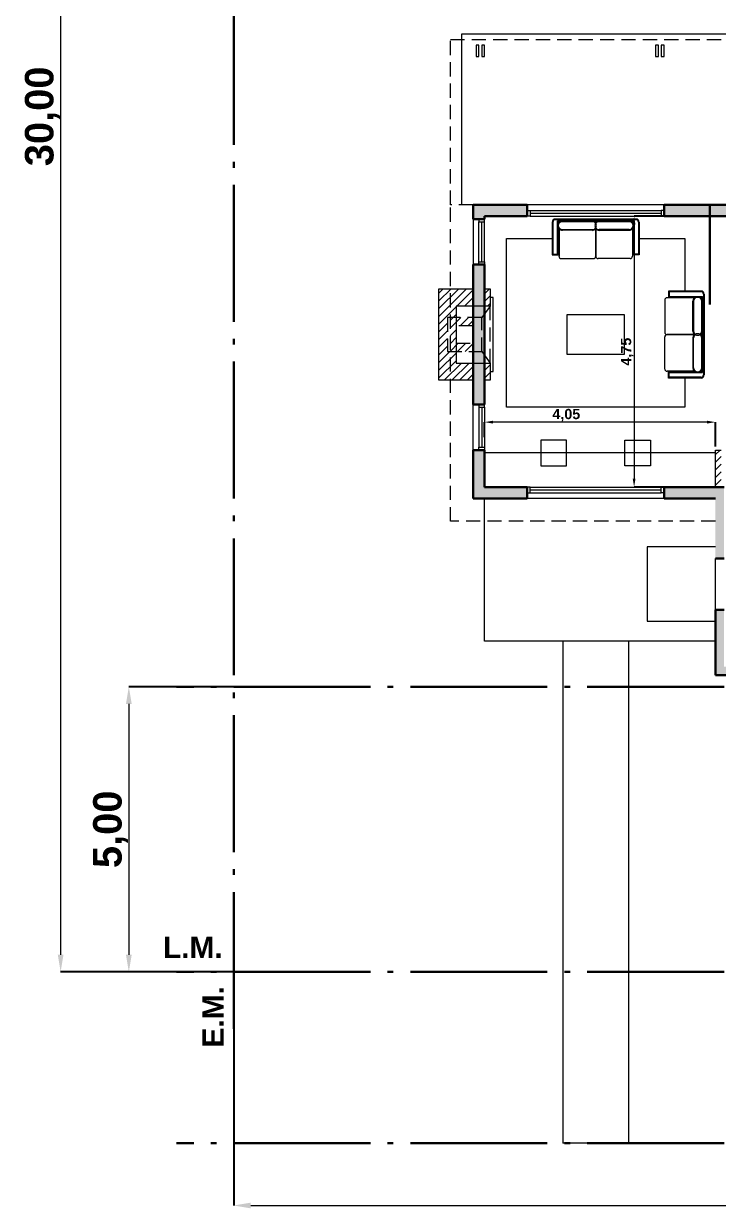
# Model space of a CAD drawing. Header units: millimetres. Extents: x 1515 to 1619, y 1457 to 1550.
# Drawn here: x 1554.2 to 1566.38, y 1477.98 to 1498.75 of the extents above; entities that cross this region are included whole.
import ezdxf

# ---------------------------------------------------------------- set-up
doc = ezdxf.new("R2010")
doc.units = ezdxf.units.MM
doc.linetypes.add('ACAD_ISO04W100', pattern=[30, 24, -3, 0, -3])
doc.linetypes.add('HIDDEN', pattern=[0.375, 0.25, -0.125])
for name, color, linetype, lineweight in [('0.1', 50, 'Continuous', 0), ('0.2', 40, 'Continuous', 20), ('0.3', 30, 'Continuous', 30), ('carpinterias', 140, 'Continuous', 9), ('cotas', 104, 'Continuous', 18), ('gris', 251, 'Continuous', 18), ('L.M.', 160, 'ACAD_ISO04W100', 30), ('madera', 35, 'Continuous', 18), ('nomenclatura', 41, 'Continuous', 18), ('rojo muros', 232, 'Continuous', 18)]:
    doc.layers.add(name, color=color, linetype=linetype, lineweight=lineweight)
doc.styles.add('SANSSERIFBOLD', font='sasb____.pfb')
doc.styles.get("Standard").update_dxf_attribs({"font": 'ARIAL.TTF'})
doc.dimstyles.new('ISO-25', dxfattribs={"dimtxt": 2.5, "dimasz": 2.5, "dimexe": 1.25, "dimexo": 0.625, "dimtad": 1, "dimtxsty": 'Standard', "dimcen": 2.5, "dimadec": 0, "dimazin": 0, "dimtfac": 1, "dimtmove": 0, "dimatfit": 3, "dimfxl": 0, "dimarcsym": 0})
pattern_1 = [(45, (-41.07638, 0.04), (-0.067351921, 0.067351921), [])]

# ---------------------------------------------------------------- blocks, each defined once
blk = doc.blocks.new('*D99')
at = {"layer": 'cotas', "color": 0, "linetype": 'Continuous', "lineweight": -2}
for p, q in [((1557.879, 1481.126), (1557.879, 1478.031)), ((1577.879, 1481.126), (1577.879, 1478.031))]:
    blk.add_line(p, q, dxfattribs=at)
at = {"layer": 'cotas', "color": 0, "linetype": 'Continuous', "lineweight": 9}
blk.add_line((1558.179, 1478.031), (1577.579, 1478.031), dxfattribs=at)
at = {"layer": 'cotas', "color": 0, "linetype": 'Continuous'}
for points in [[(1558.179, 1478.081), (1558.179, 1477.981), (1557.879, 1478.031)], [(1577.579, 1478.081), (1577.579, 1477.981), (1577.879, 1478.031)]]:
    blk.add_solid(points, dxfattribs=at)
at = {"layer": 'Defpoints', "color": 0, "linetype": 'Continuous'}
for p in [(1557.879, 1481.126), (1577.879, 1481.126), (1577.879, 1478.031)]:
    blk.add_point(p, dxfattribs=at)
at = {"layer": 'cotas', "linetype": 'Continuous', "insert": (1568.329, 1478.351), "char_height": 0.5, "attachment_point": 5, "style": 'SANSSERIFBOLD'}
blk.add_mtext('20,00', dxfattribs=at)
blk = doc.blocks.new('*D100')
at = {"layer": 'cotas', "color": 0, "linetype": 'Continuous', "lineweight": -2}
for p, q in [((1556.879, 1512.126), (1554.844, 1512.126)), ((1556.879, 1482.126), (1554.844, 1482.126))]:
    blk.add_line(p, q, dxfattribs=at)
at = {"layer": 'cotas', "color": 0, "linetype": 'Continuous', "lineweight": 9}
blk.add_line((1554.844, 1511.826), (1554.844, 1482.426), dxfattribs=at)
at = {"layer": 'cotas', "color": 0, "linetype": 'Continuous'}
for points in [[(1554.794, 1511.826), (1554.894, 1511.826), (1554.844, 1512.126)], [(1554.794, 1482.426), (1554.894, 1482.426), (1554.844, 1482.126)]]:
    blk.add_solid(points, dxfattribs=at)
at = {"layer": 'Defpoints', "color": 0, "linetype": 'Continuous'}
for p in [(1556.879, 1512.126), (1554.844, 1482.126), (1556.879, 1482.126)]:
    blk.add_point(p, dxfattribs=at)
at = {"layer": 'cotas', "linetype": 'Continuous', "insert": (1554.524, 1497.126), "char_height": 0.5, "attachment_point": 5, "rotation": 90, "style": 'SANSSERIFBOLD'}
blk.add_mtext('30,00', dxfattribs=at)
blk = doc.blocks.new('*D101')
at = {"layer": 'cotas', "color": 0, "linetype": 'Continuous', "lineweight": -2}
for p, q in [((1557.879, 1487.126), (1556.04, 1487.126)), ((1557.879, 1482.126), (1556.04, 1482.126))]:
    blk.add_line(p, q, dxfattribs=at)
at = {"layer": 'cotas', "color": 0, "linetype": 'Continuous', "lineweight": 9}
blk.add_line((1556.04, 1486.826), (1556.04, 1482.426), dxfattribs=at)
at = {"layer": 'cotas', "color": 0, "linetype": 'Continuous'}
for points in [[(1555.99, 1486.826), (1556.09, 1486.826), (1556.04, 1487.126)], [(1555.99, 1482.426), (1556.09, 1482.426), (1556.04, 1482.126)]]:
    blk.add_solid(points, dxfattribs=at)
at = {"layer": 'Defpoints', "color": 0, "linetype": 'Continuous'}
for p in [(1557.879, 1487.126), (1556.04, 1482.126), (1557.879, 1482.126)]:
    blk.add_point(p, dxfattribs=at)
at = {"layer": 'cotas', "linetype": 'Continuous', "insert": (1555.72, 1484.626), "char_height": 0.5, "attachment_point": 5, "rotation": 90, "style": 'SANSSERIFBOLD'}
blk.add_mtext('5,00', dxfattribs=at)
blk = doc.blocks.new('*D73')
at = {"layer": 'cotas', "color": 0, "linetype": 'Continuous', "lineweight": -2}
for p, q in [((1565.429, 1495.376), (1564.902, 1495.376)), ((1565.611, 1490.626), (1564.902, 1490.626))]:
    blk.add_line(p, q, dxfattribs=at)
at = {"layer": 'cotas', "color": 0, "linetype": 'Continuous', "lineweight": 9}
blk.add_line((1564.902, 1495.226), (1564.902, 1490.776), dxfattribs=at)
at = {"layer": 'cotas', "color": 0, "linetype": 'Continuous'}
for points in [[(1564.877, 1495.226), (1564.927, 1495.226), (1564.902, 1495.376)], [(1564.877, 1490.776), (1564.927, 1490.776), (1564.902, 1490.626)]]:
    blk.add_solid(points, dxfattribs=at)
at = {"layer": 'Defpoints', "color": 0, "linetype": 'Continuous'}
for p in [(1565.429, 1495.376), (1564.902, 1490.626), (1565.611, 1490.626)]:
    blk.add_point(p, dxfattribs=at)
at = {"layer": 'cotas', "linetype": 'Continuous', "insert": (1564.781, 1493.001), "char_height": 0.18, "attachment_point": 5, "rotation": 90, "style": 'SANSSERIFBOLD'}
blk.add_mtext('4,75', dxfattribs=at)
blk = doc.blocks.new('*D80')
at = {"layer": 'cotas', "color": 0, "linetype": 'Continuous', "lineweight": -2}
for p, q in [((1562.279, 1491.503), (1562.279, 1491.765)), ((1566.329, 1491.34), (1566.329, 1491.765))]:
    blk.add_line(p, q, dxfattribs=at)
at = {"layer": 'cotas', "color": 0, "linetype": 'Continuous', "lineweight": 9}
blk.add_line((1566.179, 1491.765), (1562.429, 1491.765), dxfattribs=at)
at = {"layer": 'cotas', "color": 0, "linetype": 'Continuous'}
for points in [[(1562.429, 1491.79), (1562.429, 1491.74), (1562.279, 1491.765)], [(1566.179, 1491.79), (1566.179, 1491.74), (1566.329, 1491.765)]]:
    blk.add_solid(points, dxfattribs=at)
at = {"layer": 'Defpoints', "color": 0, "linetype": 'Continuous'}
for p in [(1562.279, 1491.765), (1562.279, 1491.503), (1566.329, 1491.34)]:
    blk.add_point(p, dxfattribs=at)
at = {"layer": 'cotas', "linetype": 'Continuous', "insert": (1563.713, 1491.887), "char_height": 0.18, "attachment_point": 5, "style": 'SANSSERIFBOLD'}
blk.add_mtext('4,05', dxfattribs=at)

msp = doc.modelspace()

# ---------------------------------------------------------------- hatches: boundary and pattern name
at = {"layer": 'gris'}
h = msp.add_hatch(dxfattribs=at)
h.set_pattern_fill('LINE', color=256, scale=0.03, angle=45, style=0)
h.set_pattern_definition(pattern_1)
h.paths.add_polyline_path([(1569.429, 1489.376), (1570.179, 1489.376), (1570.179, 1489.476), (1569.429, 1489.476)])
h.paths.add_polyline_path([(1568.629, 1489.476), (1568.579, 1489.476), (1568.579, 1489.376), (1568.629, 1489.376)])
h.paths.add_polyline_path([(1566.329, 1490.626), (1566.429, 1490.626), (1566.429, 1491.276), (1566.329, 1491.276)])
at = {"layer": 'rojo muros'}
h = msp.add_hatch(color=256, dxfattribs=at)
h.paths.add_polyline_path([(1563.029, 1495.576), (1562.079, 1495.576), (1562.079, 1495.326), (1562.279, 1495.326), (1562.279, 1495.376), (1563.029, 1495.376)])
h.paths.add_polyline_path([(1562.279, 1494.526), (1562.079, 1494.526), (1562.079, 1492.076), (1562.279, 1492.076)])
h.paths.add_polyline_path([(1566.954, 1487.476), (1566.479, 1487.476), (1566.479, 1488.476), (1566.329, 1488.476), (1566.329, 1487.326), (1566.954, 1487.326)])
h.paths.add_polyline_path([(1568.579, 1489.376), (1568.579, 1489.406), (1568.579, 1489.439), (1568.579, 1489.476), (1568.579, 1490.476), (1568.629, 1490.476), (1568.629, 1490.626), (1567.329, 1490.626), (1567.329, 1490.476), (1568.429, 1490.476), (1568.429, 1487.476), (1567.754, 1487.476), (1567.754, 1487.326), (1568.429, 1487.326), (1568.429, 1487.126), (1568.629, 1487.126), (1568.629, 1487.276), (1568.579, 1487.276)])
h.paths.add_polyline_path([(1570.329, 1490.476), (1572.479, 1490.476), (1572.479, 1490.626), (1569.429, 1490.626), (1569.429, 1490.476), (1570.179, 1490.476), (1570.179, 1489.476), (1570.179, 1489.432), (1570.179, 1489.398), (1570.179, 1489.376), (1570.179, 1487.276), (1569.429, 1487.276), (1569.429, 1487.126), (1570.329, 1487.126)])
h.paths.add_polyline_path([(1571.979, 1495.576), (1571.729, 1495.576), (1571.729, 1495.376), (1571.779, 1495.376), (1571.779, 1495.326), (1571.979, 1495.326)])
h.paths.add_polyline_path([(1569.729, 1495.576), (1569.079, 1495.576), (1569.079, 1495.376), (1569.729, 1495.376)])
h.paths.add_polyline_path([(1571.779, 1493.226), (1571.979, 1493.226), (1571.979, 1494.776), (1571.779, 1494.776)])
h.paths.add_polyline_path([(1571.979, 1492.426), (1571.779, 1492.426), (1571.779, 1492.226), (1572.279, 1492.226), (1572.279, 1491.426), (1572.479, 1491.426), (1572.479, 1492.376), (1571.979, 1492.376)])
h.paths.add_polyline_path([(1565.429, 1495.376), (1566.679, 1495.376), (1566.679, 1495.576), (1565.429, 1495.576)])
h.paths.add_polyline_path([(1565.429, 1490.626), (1565.429, 1490.426), (1566.329, 1490.426), (1566.329, 1489.376), (1566.479, 1489.376), (1566.479, 1490.626)])
h.paths.add_polyline_path([(1563.029, 1490.426), (1563.029, 1490.626), (1562.279, 1490.626), (1562.279, 1491.276), (1562.079, 1491.276), (1562.079, 1490.426)])
h = msp.add_hatch(dxfattribs=at)
h.set_pattern_fill('LINE', color=256, scale=0.03, angle=45, style=0)
h.set_pattern_definition(pattern_1)
h.paths.add_polyline_path([(1562.379, 1494.101), (1562.279, 1494.101), (1562.279, 1493.801), (1562.379, 1493.801)])
h.paths.add_polyline_path([(1562.379, 1492.801), (1562.279, 1492.801), (1562.279, 1492.501), (1562.379, 1492.501)])
h.paths.add_polyline_path([(1562.079, 1492.501), (1562.079, 1492.801), (1561.779, 1492.801), (1561.779, 1493.001), (1561.679, 1493.001), (1561.679, 1492.501)])
h.paths.add_polyline_path([(1561.679, 1493.001), (1561.629, 1493.001), (1561.629, 1493.601), (1561.679, 1493.601), (1561.679, 1494.101), (1561.479, 1494.101), (1561.479, 1492.501), (1561.679, 1492.501)])
h.paths.add_polyline_path([(1561.679, 1493.001), (1561.779, 1493.001), (1561.779, 1493.601), (1561.679, 1493.601)])
h.paths.add_polyline_path([(1562.079, 1493.451), (1562.079, 1493.601), (1561.779, 1493.601), (1561.779, 1493.451)])
h.paths.add_polyline_path([(1562.079, 1493.001), (1562.079, 1493.151), (1561.779, 1493.151), (1561.779, 1493.001)])
h.paths.add_polyline_path([(1562.079, 1493.801), (1562.079, 1494.101), (1561.679, 1494.101), (1561.679, 1493.601), (1561.779, 1493.601), (1561.779, 1493.801)])

# ---------------------------------------------------------------- linework, layer by layer
at = {"layer": '0.1', "linetype": 'HIDDEN'}
for p, q in [((1561.679, 1495.576), (1561.679, 1498.476)), ((1561.679, 1498.476), (1571.779, 1498.476)), ((1561.679, 1490.026), (1561.679, 1495.576)), ((1562.079, 1495.576), (1561.679, 1495.576)), ((1566.329, 1490.026), (1561.679, 1490.026))]:
    msp.add_line(p, q, dxfattribs=at)
at = {"layer": '0.1'}
for p, q in [((1565.429, 1495.576), (1563.029, 1495.576)), ((1562.079, 1495.326), (1562.079, 1494.526)), ((1562.079, 1491.276), (1562.079, 1492.076)), ((1565.429, 1490.426), (1563.029, 1490.426))]:
    msp.add_line(p, q, dxfattribs=at)
at = {"layer": '0.2'}
for p, q in [((1566.329, 1490.626), (1566.329, 1491.276)), ((1566.329, 1491.276), (1566.429, 1491.276))]:
    msp.add_line(p, q, dxfattribs=at)
at = {"layer": '0.3'}
for p, q in [((1562.079, 1495.576), (1563.029, 1495.576)), ((1562.079, 1495.326), (1562.079, 1495.576)), ((1563.029, 1495.376), (1563.029, 1495.576)), ((1565.429, 1495.376), (1565.429, 1495.576)), ((1565.429, 1495.576), (1566.679, 1495.576)), ((1566.229, 1493.826), (1566.229, 1495.576)), ((1562.279, 1495.326), (1562.079, 1495.326)), ((1562.279, 1495.376), (1563.029, 1495.376)), ((1562.279, 1495.326), (1562.279, 1495.376)), ((1565.429, 1495.376), (1566.679, 1495.376)), ((1562.279, 1494.526), (1562.079, 1494.526)), ((1562.079, 1492.076), (1562.079, 1494.526)), ((1562.279, 1492.076), (1562.279, 1494.526)), ((1562.279, 1492.076), (1562.079, 1492.076)), ((1562.079, 1490.426), (1562.079, 1491.276)), ((1562.279, 1491.276), (1562.079, 1491.276)), ((1562.279, 1490.626), (1562.279, 1491.276)), ((1563.029, 1490.426), (1562.079, 1490.426)), ((1563.029, 1490.626), (1562.279, 1490.626)), ((1563.029, 1490.626), (1563.029, 1490.426)), ((1566.479, 1490.626), (1565.429, 1490.626)), ((1565.429, 1490.626), (1565.429, 1490.426)), ((1566.329, 1490.426), (1565.429, 1490.426)), ((1566.479, 1489.376), (1566.329, 1489.376)), ((1566.479, 1488.476), (1566.329, 1488.476)), ((1566.329, 1488.476), (1566.329, 1487.326)), ((1566.329, 1487.326), (1566.954, 1487.326))]:
    msp.add_line(p, q, dxfattribs=at)
at = {"layer": 'carpinterias'}
for p, q in [((1563.079, 1495.476), (1565.379, 1495.476)), ((1563.079, 1495.426), (1565.379, 1495.426)), ((1562.179, 1494.576), (1562.179, 1495.276)), ((1562.229, 1494.576), (1562.229, 1495.276)), ((1562.279, 1494.576), (1562.279, 1495.276)), ((1563.079, 1495.376), (1565.379, 1495.376)), ((1562.179, 1492.026), (1562.179, 1491.326)), ((1562.229, 1492.026), (1562.229, 1491.326)), ((1562.279, 1492.026), (1562.279, 1491.326)), ((1563.079, 1490.626), (1565.379, 1490.626)), ((1563.079, 1490.576), (1565.379, 1490.576)), ((1563.079, 1490.526), (1565.379, 1490.526))]:
    msp.add_line(p, q, dxfattribs=at)
for points in [[(1563.079, 1495.376), (1563.029, 1495.376), (1563.029, 1495.476), (1563.079, 1495.476)], [(1565.379, 1495.376), (1565.429, 1495.376), (1565.429, 1495.476), (1565.379, 1495.476)], [(1562.279, 1495.276), (1562.279, 1495.326), (1562.179, 1495.326), (1562.179, 1495.276)], [(1562.279, 1494.576), (1562.279, 1494.526), (1562.179, 1494.526), (1562.179, 1494.576)], [(1562.279, 1492.026), (1562.279, 1492.076), (1562.179, 1492.076), (1562.179, 1492.026)], [(1562.279, 1491.326), (1562.279, 1491.276), (1562.179, 1491.276), (1562.179, 1491.326)], [(1563.079, 1490.626), (1563.029, 1490.626), (1563.029, 1490.526), (1563.079, 1490.526)], [(1565.379, 1490.626), (1565.429, 1490.626), (1565.429, 1490.526), (1565.379, 1490.526)]]:
    msp.add_lwpolyline(points, close=True, dxfattribs=at)
at = {"layer": 'gris'}
for p, q in [((1561.879, 1498.576), (1571.779, 1498.576)), ((1561.879, 1495.576), (1561.879, 1498.576)), ((1562.079, 1495.576), (1561.879, 1495.576)), ((1563.466, 1495.273), (1563.466, 1494.699)), ((1563.479, 1495.273), (1563.479, 1494.712)), ((1564.938, 1495.326), (1563.52, 1495.326)), ((1564.938, 1495.314), (1563.52, 1495.314)), ((1563.561, 1495.212), (1563.561, 1495.295)), ((1563.561, 1495.295), (1564.897, 1495.295)), ((1563.561, 1494.712), (1563.561, 1495.212)), ((1563.573, 1495.212), (1563.573, 1495.283)), ((1563.573, 1495.283), (1564.885, 1495.283)), ((1563.573, 1494.699), (1563.573, 1495.212)), ((1564.17, 1495.283), (1563.644, 1495.283)), ((1564.287, 1495.283), (1564.814, 1495.283)), ((1564.714, 1495.283), (1564.288, 1495.283)), ((1564.885, 1495.212), (1564.885, 1495.283)), ((1564.885, 1494.699), (1564.885, 1495.212)), ((1564.897, 1495.212), (1564.897, 1495.295)), ((1564.897, 1494.712), (1564.897, 1495.212)), ((1564.979, 1495.273), (1564.979, 1494.712)), ((1564.991, 1495.273), (1564.991, 1494.699)), ((1563.585, 1495.153), (1563.585, 1494.699)), ((1563.644, 1495.14), (1564.17, 1495.14)), ((1564.17, 1495.128), (1563.644, 1495.128)), ((1564.229, 1495.153), (1564.229, 1494.699)), ((1564.229, 1494.674), (1564.229, 1495.153)), ((1564.229, 1495.153), (1564.229, 1494.699)), ((1564.229, 1494.674), (1564.229, 1495.153)), ((1564.814, 1495.14), (1564.288, 1495.14)), ((1564.288, 1495.128), (1564.814, 1495.128)), ((1564.873, 1495.153), (1564.873, 1494.699)), ((1563.466, 1494.699), (1563.573, 1494.699)), ((1563.479, 1494.712), (1563.561, 1494.712)), ((1563.585, 1494.699), (1563.585, 1494.674)), ((1563.625, 1494.633), (1564.187, 1494.633)), ((1564.229, 1494.699), (1564.229, 1494.674)), ((1564.229, 1494.699), (1564.229, 1494.674)), ((1564.833, 1494.633), (1564.271, 1494.633)), ((1564.873, 1494.699), (1564.873, 1494.674)), ((1564.991, 1494.699), (1564.885, 1494.699)), ((1564.979, 1494.712), (1564.897, 1494.712)), ((1561.479, 1492.501), (1561.479, 1494.101)), ((1561.479, 1494.101), (1562.079, 1494.101)), ((1562.279, 1494.101), (1562.379, 1494.101)), ((1562.379, 1494.101), (1562.379, 1493.801)), ((1566.078, 1494.063), (1565.505, 1494.063)), ((1565.505, 1494.063), (1565.505, 1493.957)), ((1565.505, 1493.957), (1566.017, 1493.957)), ((1566.078, 1494.051), (1565.517, 1494.051)), ((1565.517, 1494.051), (1565.517, 1493.969)), ((1565.517, 1493.969), (1566.017, 1493.969)), ((1566.017, 1493.969), (1566.1, 1493.969)), ((1566.017, 1493.957), (1566.088, 1493.957)), ((1566.088, 1492.645), (1566.088, 1493.957)), ((1566.1, 1492.633), (1566.1, 1493.969)), ((1566.119, 1494.01), (1566.119, 1492.592)), ((1566.131, 1494.01), (1566.131, 1492.592)), ((1562.379, 1493.801), (1561.779, 1493.801)), ((1561.779, 1493.801), (1561.779, 1492.801)), ((1562.429, 1493.951), (1562.379, 1493.951)), ((1562.429, 1492.651), (1562.429, 1493.951)), ((1565.438, 1493.905), (1565.438, 1493.343)), ((1565.505, 1493.945), (1565.479, 1493.945)), ((1565.958, 1493.945), (1565.505, 1493.945)), ((1565.934, 1493.36), (1565.934, 1493.886)), ((1565.946, 1493.886), (1565.946, 1493.36)), ((1566.088, 1493.359), (1566.088, 1493.886)), ((1566.088, 1493.786), (1566.088, 1493.36)), ((1563.729, 1492.951), (1563.729, 1493.651)), ((1563.729, 1493.651), (1564.729, 1493.651)), ((1564.729, 1493.651), (1564.729, 1492.951)), ((1565.438, 1492.697), (1565.438, 1493.259)), ((1565.505, 1493.301), (1565.479, 1493.301)), ((1565.479, 1493.301), (1565.958, 1493.301)), ((1565.505, 1493.301), (1565.479, 1493.301)), ((1565.479, 1493.301), (1565.958, 1493.301)), ((1565.958, 1493.301), (1565.505, 1493.301)), ((1565.958, 1493.301), (1565.505, 1493.301)), ((1565.934, 1493.242), (1565.934, 1492.716)), ((1565.946, 1492.716), (1565.946, 1493.242)), ((1566.088, 1493.242), (1566.088, 1492.716)), ((1564.729, 1492.951), (1563.729, 1492.951)), ((1561.779, 1492.801), (1562.379, 1492.801)), ((1562.379, 1492.801), (1562.379, 1492.501)), ((1562.379, 1492.651), (1562.429, 1492.651)), ((1565.505, 1492.657), (1565.479, 1492.657)), ((1565.958, 1492.657), (1565.505, 1492.657)), ((1565.505, 1492.538), (1565.505, 1492.645)), ((1565.505, 1492.645), (1566.017, 1492.645)), ((1566.078, 1492.538), (1565.505, 1492.538)), ((1565.517, 1492.551), (1565.517, 1492.633)), ((1565.517, 1492.633), (1566.017, 1492.633)), ((1566.078, 1492.551), (1565.517, 1492.551)), ((1566.017, 1492.645), (1566.088, 1492.645)), ((1566.017, 1492.633), (1566.1, 1492.633)), ((1562.079, 1492.501), (1561.479, 1492.501)), ((1562.379, 1492.501), (1562.279, 1492.501)), ((1566.329, 1491.226), (1562.279, 1491.226)), ((1562.279, 1487.926), (1562.279, 1490.426)), ((1566.329, 1488.476), (1566.329, 1489.376)), ((1566.329, 1487.926), (1562.279, 1487.926)), ((1563.654, 1487.926), (1563.654, 1479.126)), ((1564.804, 1487.926), (1564.804, 1479.126)), ((1564.804, 1479.126), (1563.654, 1479.126))]:
    msp.add_line(p, q, dxfattribs=at)
at = {"layer": 'gris', "linetype": 'HIDDEN'}
for p, q in [((1562.379, 1493.801), (1562.229, 1493.601)), ((1562.379, 1492.801), (1562.379, 1493.801)), ((1562.229, 1493.001), (1562.379, 1492.801))]:
    msp.add_line(p, q, dxfattribs=at)
at = {"layer": 'gris'}
for points in [[(1562.666, 1492.026), (1562.666, 1492.026), (1562.666, 1494.986), (1563.466, 1494.986)], [(1564.991, 1494.986), (1565.791, 1494.986), (1565.791, 1494.063)], [(1565.791, 1492.538), (1565.791, 1492.026), (1562.666, 1492.026)], [(1566.329, 1489.576), (1565.129, 1489.576), (1565.129, 1488.276), (1566.329, 1488.276)]]:
    msp.add_lwpolyline(points, dxfattribs=at)
at = {"layer": 'gris', "linetype": 'HIDDEN'}
for points in [[(1562.229, 1493.601), (1561.629, 1493.601), (1561.629, 1493.001), (1562.229, 1493.001)], [(1562.079, 1493.451), (1561.779, 1493.451), (1561.779, 1493.151), (1562.079, 1493.151)]]:
    msp.add_lwpolyline(points, close=True, dxfattribs=at)
at = {"layer": 'gris'}
for points in [[(1563.268, 1491.001), (1563.718, 1491.001), (1563.718, 1491.451), (1563.268, 1491.451)], [(1565.189, 1491.001), (1564.739, 1491.001), (1564.739, 1491.451), (1565.189, 1491.451)]]:
    msp.add_lwpolyline(points, close=True, dxfattribs=at)
for centre, radius, start, end in [((1563.52, 1495.273), 0.0533, 90, 180), ((1563.52, 1495.273), 0.0411, 90, 180), ((1563.644, 1495.212), 0.0712, 90.2012, 269.5284), ((1564.17, 1495.212), 0.0712, 269.7587, 89.9709), ((1564.287, 1495.212), 0.0712, 90.0291, 270.2413), ((1564.814, 1495.212), 0.0712, 270.4716, 89.7988), ((1564.938, 1495.273), 0.0533, 0, 90), ((1564.938, 1495.273), 0.0411, 0, 90), ((1563.644, 1495.212), 0.0833, 224.8755, 269.8645), ((1564.171, 1495.208), 0.0801, 269.1097, 316.0707), ((1564.287, 1495.208), 0.0801, 223.9293, 270.8903), ((1564.814, 1495.212), 0.0833, 270.1355, 315.1245), ((1563.624, 1494.672), 0.0396, 177.6699, 270.7721), ((1564.188, 1494.674), 0.0408, 268.1306, 0.6213), ((1564.27, 1494.674), 0.0408, 179.3787, 271.8694), ((1564.833, 1494.672), 0.0396, 269.2279, 2.3301), ((1566.017, 1493.886), 0.0712, 0.2012, 179.5284), ((1566.078, 1494.01), 0.0533, 360, 90), ((1566.078, 1494.01), 0.0411, 360, 90), ((1565.478, 1493.905), 0.0396, 87.6699, 180.7721), ((1566.017, 1493.886), 0.0833, 134.8755, 179.8645), ((1565.479, 1493.342), 0.0408, 178.1306, 270.6213), ((1566.014, 1493.359), 0.0801, 179.1097, 226.0707), ((1566.017, 1493.359), 0.0712, 179.7587, 359.9709), ((1565.479, 1493.26), 0.0408, 89.3787, 181.8694), ((1566.014, 1493.243), 0.0801, 133.9293, 180.8903), ((1566.017, 1493.242), 0.0712, 0.0291, 180.2413), ((1566.017, 1492.716), 0.0833, 180.1355, 225.1245), ((1566.017, 1492.716), 0.0712, 180.4716, 359.7988), ((1565.478, 1492.696), 0.0396, 179.2279, 272.3301), ((1566.078, 1492.592), 0.0411, 270, 0), ((1566.078, 1492.592), 0.0533, 270, 0)]:
    msp.add_arc(centre, radius, start, end, dxfattribs=at)
at = {"layer": 'L.M.', "ltscale": 0.1}
for p, q in [((1557.879, 1481.126), (1557.879, 1513.126)), ((1578.879, 1482.126), (1556.879, 1482.126))]:
    msp.add_line(p, q, dxfattribs=at)
at = {"layer": 'L.M.', "color": 253, "ltscale": 0.1}
msp.add_line((1578.879, 1487.126), (1556.879, 1487.126), dxfattribs=at)
at = {"layer": 'L.M.', "color": 1, "ltscale": 0.1}
msp.add_line((1578.879, 1479.126), (1556.879, 1479.126), dxfattribs=at)
at = {"layer": 'madera'}
for points in [[(1562.179, 1498.176), (1562.179, 1498.376), (1562.129, 1498.376), (1562.129, 1498.176)], [(1562.279, 1498.176), (1562.279, 1498.376), (1562.229, 1498.376), (1562.229, 1498.176)], [(1565.329, 1498.176), (1565.329, 1498.376), (1565.279, 1498.376), (1565.279, 1498.176)], [(1565.429, 1498.176), (1565.429, 1498.376), (1565.379, 1498.376), (1565.379, 1498.176)]]:
    msp.add_lwpolyline(points, close=True, dxfattribs=at)

# ---------------------------------------------------------------- texts
at = {"layer": 'nomenclatura', "linetype": 'Continuous', "style": 'SANSSERIFBOLD'}
msp.add_text('L.M.', height=0.375, dxfattribs=at).set_placement((1556.638, 1482.368))
msp.add_text('E.M.', height=0.375, rotation=90, dxfattribs=at).set_placement((1557.706, 1480.8))

# ---------------------------------------------------------------- dimensions: what is measured, and where the dimension line sits
at = {"layer": 'cotas', "linetype": 'Continuous'}
for base, p1, p2, angle, override, picture, middle in [((1554.844, 1482.126), (1556.879, 1512.126), (1556.879, 1482.126), 90, {"dimtxt": 0.5, "dimasz": 0.3, "dimexe": 0, "dimexo": 0, "dimgap": 0.01, "dimzin": 0, "dimtxsty": 'SANSSERIFBOLD', "dimclrt": 256, "dimlwd": 9}, '*D100', (1554.844, 1497.126)), ((1564.902, 1490.626), (1565.429, 1495.376), (1565.611, 1490.626), 90, {"dimtxt": 0.18, "dimasz": 0.15, "dimexe": 0, "dimexo": 0, "dimgap": 0.01, "dimzin": 0, "dimtxsty": 'SANSSERIFBOLD', "dimclrt": 256, "dimlwd": 9}, '*D73', (1564.902, 1493.001)), ((1556.04, 1482.126), (1557.879, 1487.126), (1557.879, 1482.126), 90, {"dimtxt": 0.5, "dimasz": 0.3, "dimexe": 0, "dimexo": 0, "dimgap": 0.01, "dimzin": 0, "dimtxsty": 'SANSSERIFBOLD', "dimclrt": 256, "dimlwd": 9}, '*D101', (1556.04, 1484.626)), ((1577.879, 1478.031), (1557.879, 1481.126), (1577.879, 1481.126), 180, {"dimtxt": 0.5, "dimasz": 0.3, "dimexe": 0, "dimexo": 0, "dimgap": 0.01, "dimzin": 0, "dimtxsty": 'SANSSERIFBOLD', "dimclrt": 256, "dimlwd": 9}, '*D99', (1568.329, 1478.031))]:
    dim = msp.add_linear_dim(base=base, p1=p1, p2=p2, angle=angle, dimstyle='ISO-25', override=override, dxfattribs=at)
    dim.commit()
    dim.dimension.update_dxf_attribs({"geometry": picture, "text_midpoint": middle, "dimtype": 160})
dim = msp.add_linear_dim(base=(1562.279, 1491.765), p1=(1566.329, 1491.34), p2=(1562.279, 1491.503), dimstyle='ISO-25', override={"dimtxt": 0.18, "dimasz": 0.15, "dimexe": 0, "dimexo": 0, "dimgap": 0.01, "dimzin": 0, "dimtxsty": 'SANSSERIFBOLD', "dimclrt": 256, "dimlwd": 9}, dxfattribs=at)
dim.commit()
dim.dimension.update_dxf_attribs({"geometry": '*D80', "text_midpoint": (1563.713, 1491.765), "dimtype": 160})

doc.saveas('drawing.dxf')
